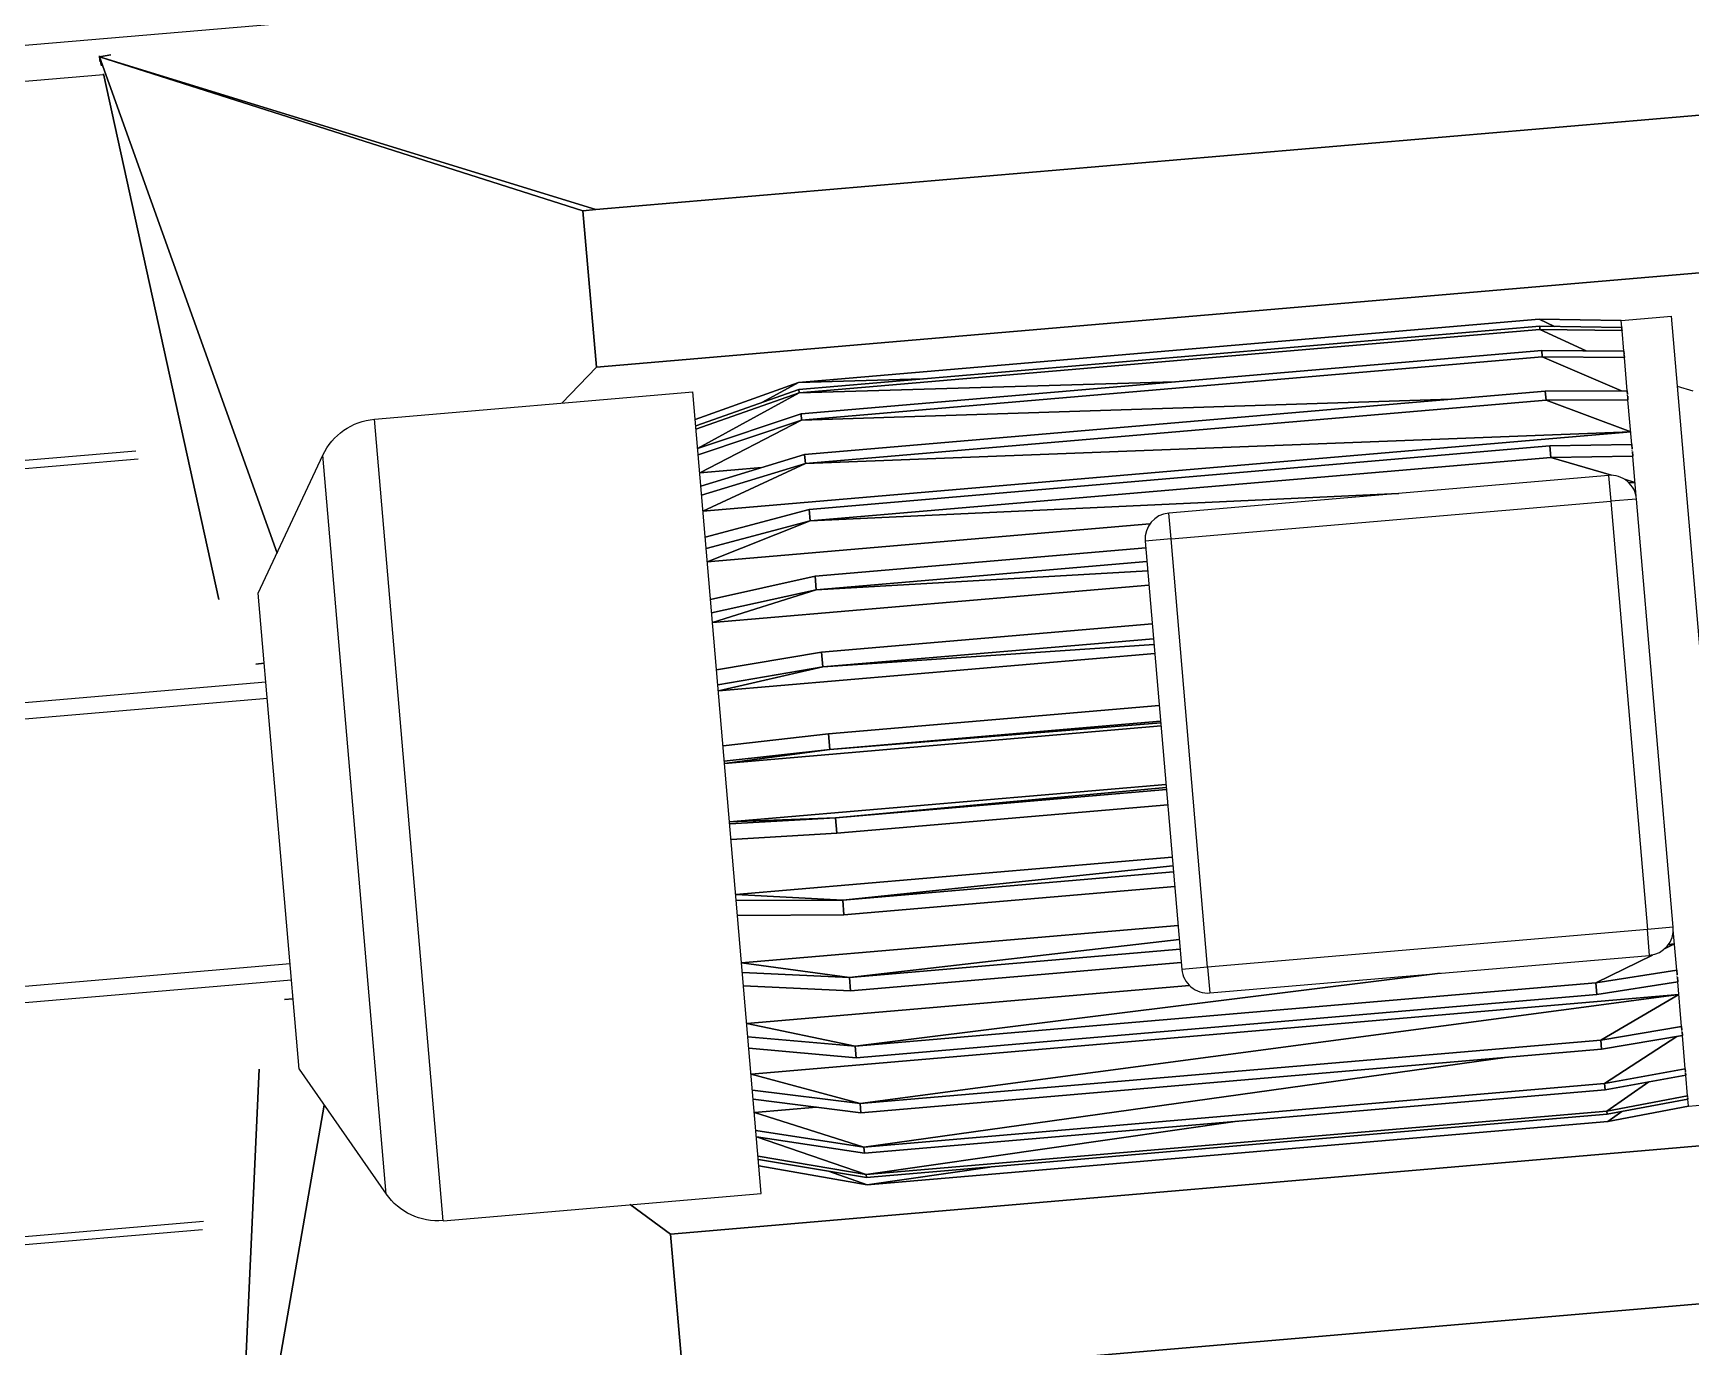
# Model space of a CAD drawing. Header units: millimetres. Extents: x 238021 to 250605, y -32596 to -9848.
# Drawn here: x 244117 to 245398, y -29375 to -28361 of the extents above; entities that cross this region are included whole.
import ezdxf

# ---------------------------------------------------------------- set-up
doc = ezdxf.new("R2010")
doc.units = ezdxf.units.MM
doc.header["$MEASUREMENT"] = 0
doc.layers.add('Plan-UCD756', color=7, linetype='Continuous', true_color=0xe7f0ff)

# ---------------------------------------------------------------- blocks, each defined once
blk = doc.blocks.new('*U563')
at = {"layer": 'Plan-UCD756', "color": 0, "linetype": 'ByBlock', "lineweight": -2}
for p, q in [((245242.4, -28273.2), (241263, -28613.9)), ((244168.7, -28378.9), (244177.4, -28377.3)), ((244177.4, -28377.3), (244168.7, -28378.9)), ((244168.7, -28378.9), (244168.7, -28378)), ((244168.7, -28378), (244168.7, -28378.9)), ((244169.1, -28382.8), (244168.7, -28378.9)), ((244168.7, -28378.9), (244552, -28496.9)), ((244168.7, -28378.9), (244170.3, -28385.9)), ((244305.8, -28762.1), (244168.7, -28378.9)), ((244168.7, -28378.9), (244169.1, -28382.8)), ((244170.3, -28385.9), (244168.7, -28378.9)), ((244542.1, -28497.7), (244168.7, -28378.9)), ((244168.7, -28378.9), (244305.8, -28762.1)), ((244552, -28496.9), (244168.7, -28378.9)), ((244168.7, -28378.9), (244542.1, -28497.7)), ((244171.7, -28392.8), (241265.3, -28641.6)), ((244171.6, -28392), (244260.8, -28798.1)), ((244260.8, -28798.1), (244171.6, -28392)), ((244552, -28496.9), (245467.8, -28418.4)), ((245467.8, -28418.4), (244552, -28496.9)), ((244552, -28496.9), (244542.1, -28497.7)), ((244542.1, -28497.7), (244552, -28496.9)), ((244552.5, -28618.6), (244542.1, -28497.7)), ((244542.1, -28497.7), (244552.5, -28618.6)), ((245478.2, -28539.3), (244552.5, -28618.6)), ((244552.5, -28618.6), (245478.2, -28539.3)), ((245280.7, -28581.4), (244708.5, -28630.3)), ((244708.5, -28630.3), (245280.7, -28581.4)), ((245292.7, -28587.1), (245280.7, -28581.4)), ((245280.7, -28581.4), (245292.7, -28587.1)), ((245344.2, -28582.4), (245280.7, -28581.4)), ((245280.7, -28581.4), (245344.2, -28582.4)), ((245344.1, -28582.4), (245383, -28579.1)), ((245344.1, -28582.4), (245344.1, -28582.4)), ((245344.6, -28587.8), (245344.1, -28582.5)), ((245344.2, -28582.5), (245344.2, -28582.4)), ((245344.2, -28582.4), (245344.2, -28582.5)), ((245434.9, -29185.9), (245383, -28579.1)), ((244709, -28635.9), (245281.2, -28586.9)), ((245281.2, -28586.9), (244709, -28635.9)), ((245281.4, -28589.4), (244709.2, -28638.4)), ((244709.2, -28638.4), (245281.4, -28589.4)), ((245281.2, -28586.9), (245344.6, -28587.8)), ((245281.4, -28589.4), (245281.2, -28586.9)), ((245344.6, -28587.8), (245281.2, -28586.9)), ((245281.2, -28586.9), (245281.4, -28589.4)), ((245317.2, -28606), (245281.4, -28589.4)), ((245281.4, -28589.4), (245317.2, -28606)), ((245344.8, -28590.3), (245281.4, -28589.4)), ((245281.4, -28589.4), (245344.8, -28590.3)), ((245344.7, -28588.8), (245344.6, -28587.8)), ((245344.6, -28587.8), (245344.7, -28588.8)), ((245344.7, -28589.1), (245344.7, -28589)), ((245344.8, -28590.3), (245344.7, -28589.3)), ((245344.7, -28589.3), (245344.8, -28590.3)), ((245344.8, -28590.3), (245344.8, -28590.3)), ((245344.8, -28590.3), (245344.8, -28590.3)), ((245346.2, -28606.2), (245344.8, -28590.3)), ((244710.6, -28654.7), (245282.8, -28605.7)), ((245282.8, -28605.7), (244710.6, -28654.7)), ((245282.8, -28605.7), (245346.2, -28606.2)), ((245283.2, -28610.6), (245282.8, -28605.7)), ((245346.2, -28606.2), (245282.8, -28605.7)), ((245282.8, -28605.7), (245283.2, -28610.6)), ((245346.4, -28608.2), (245346.2, -28606.2)), ((245346.2, -28606.2), (245346.4, -28608.2)), ((244525.7, -28646.3), (244552.5, -28618.6)), ((244552.5, -28618.6), (244525.7, -28646.3)), ((245283.2, -28610.6), (244711, -28659.6)), ((244711, -28659.6), (245283.2, -28610.6)), ((245344.4, -28636.9), (245283.2, -28610.6)), ((245283.2, -28610.6), (245344.4, -28636.9)), ((245346.6, -28611.1), (245283.2, -28610.6)), ((245283.2, -28610.6), (245346.6, -28611.1)), ((245346.4, -28608.8), (245346.4, -28608.5)), ((245346.6, -28611.1), (245346.4, -28609.1)), ((245346.4, -28609.1), (245346.6, -28611.1)), ((245346.6, -28611.1), (245346.6, -28611.1)), ((245346.6, -28611.1), (245346.6, -28611.1)), ((245348.8, -28636.9), (245346.6, -28611.1)), ((244708.5, -28630.3), (244628.7, -28658.9)), ((244628.7, -28658.9), (244708.5, -28630.3)), ((244708.5, -28630.3), (244680.9, -28645.7)), ((244680.9, -28645.7), (244708.5, -28630.3)), ((244804.4, -28627.7), (244708.5, -28630.3)), ((244708.5, -28630.3), (244804.4, -28627.7)), ((244998.9, -28630), (244709.2, -28638.4)), ((244709.2, -28638.4), (244998.9, -28630)), ((245399.8, -28637.2), (245387.6, -28633.4)), ((244381, -28658.7), (244626.9, -28637.7)), ((244679.9, -29256.7), (244626.9, -28637.7)), ((244629.2, -28663.9), (244709, -28635.9)), ((244709, -28635.9), (244629.2, -28663.9)), ((244709.2, -28638.4), (244629.4, -28666.4)), ((244629.4, -28666.4), (244709.2, -28638.4)), ((244709.2, -28638.4), (244630.6, -28681.4)), ((244630.6, -28681.4), (244709.2, -28638.4)), ((244709.2, -28638.4), (244709, -28635.9)), ((244709, -28635.9), (244709.2, -28638.4)), ((245212.8, -28643.2), (244711, -28659.6)), ((244711, -28659.6), (245212.8, -28643.2)), ((244713.3, -28686), (245285.5, -28637)), ((245285.5, -28637), (244713.3, -28686)), ((245286.1, -28644), (244713.9, -28693)), ((244713.9, -28693), (245286.1, -28644)), ((245285.5, -28637), (245348.8, -28636.9)), ((245348.8, -28636.9), (245285.5, -28637)), ((245286.1, -28644), (245285.5, -28637)), ((245285.5, -28637), (245286.1, -28644)), ((245349.4, -28643.9), (245286.1, -28644)), ((245286.1, -28644), (245349.4, -28643.9)), ((245351.5, -28668.4), (245286.1, -28644)), ((245286.1, -28644), (245351.5, -28668.4)), ((245349.1, -28639.7), (245348.8, -28636.9)), ((245348.8, -28636.9), (245349.1, -28639.7)), ((245349.1, -28640.6), (245349.1, -28640.2)), ((245349.4, -28643.9), (245349.2, -28641)), ((245349.2, -28641), (245349.4, -28643.9)), ((245349.4, -28643.9), (245349.4, -28643.9)), ((245349.4, -28643.9), (245349.4, -28643.9)), ((245352.3, -28678.4), (245349.4, -28643.9)), ((244434, -29277.8), (244381, -28658.7)), ((244630.6, -28681.4), (244710.6, -28654.7)), ((244710.6, -28654.7), (244630.6, -28681.4)), ((244711, -28659.6), (244710.6, -28654.7)), ((244710.6, -28654.7), (244711, -28659.6)), ((244711, -28659.6), (244631.1, -28686.2)), ((244631.1, -28686.2), (244711, -28659.6)), ((244711, -28659.6), (244632.3, -28700.2)), ((244632.3, -28700.2), (244711, -28659.6)), ((244634.8, -28729.8), (245351.5, -28668.4)), ((245351.5, -28668.4), (244634.8, -28729.8)), ((245351.5, -28668.4), (244713.9, -28693)), ((244713.9, -28693), (245351.5, -28668.4)), ((244196.6, -28683.4), (241290.2, -28932.2)), ((244630.6, -28681.4), (244630.8, -28681.3)), ((244630.8, -28681.3), (244630.6, -28681.4)), ((244716.9, -28728.4), (245289.1, -28679.4)), ((245289.1, -28679.4), (244716.9, -28728.4)), ((245289.1, -28679.4), (245352.4, -28678.4)), ((245352.4, -28678.4), (245289.1, -28679.4)), ((245289.9, -28688.3), (245289.1, -28679.4)), ((245289.1, -28679.4), (245289.9, -28688.3)), ((245352.7, -28682), (245352.4, -28678.4)), ((245352.4, -28678.4), (245352.7, -28682)), ((245352.7, -28683), (245352.7, -28682.6)), ((245353.1, -28687.3), (245352.8, -28683.7)), ((245352.8, -28683.7), (245353.1, -28687.3)), ((244198.5, -28689.6), (241290.8, -28938.5)), ((244291.3, -28793), (244341.2, -28686.5)), ((244390, -29257.2), (244341.2, -28686.5)), ((244632.3, -28700.2), (244680.3, -28696.1)), ((244680.3, -28696.1), (244632.3, -28700.2)), ((244633.1, -28710.4), (244713.3, -28686)), ((244713.3, -28686), (244633.1, -28710.4)), ((244713.9, -28693), (244633.7, -28717.5)), ((244633.7, -28717.5), (244713.9, -28693)), ((244713.9, -28693), (244634.8, -28729.8)), ((244634.8, -28729.8), (244713.9, -28693)), ((244713.9, -28693), (244713.3, -28686)), ((244713.3, -28686), (244713.9, -28693)), ((245289.9, -28688.3), (244717.7, -28737.3)), ((244717.7, -28737.3), (245289.9, -28688.3)), ((245353.1, -28687.3), (245289.9, -28688.3)), ((245289.9, -28688.3), (245353.1, -28687.3)), ((245336.6, -28702.1), (245289.9, -28688.3)), ((245289.9, -28688.3), (245336.6, -28702.1)), ((245353.1, -28687.3), (245353.1, -28687.3)), ((245353.1, -28687.3), (245353.1, -28687.3)), ((245355.8, -28718.5), (245353.1, -28687.3)), ((245334.4, -28702.2), (244994.7, -28731.3)), ((245334.4, -28702.2), (245336.1, -28722.1)), ((245354.8, -28707.6), (245346.6, -28705.1)), ((245346.6, -28705.1), (245354.8, -28707.6)), ((245354.8, -28707.6), (245350.1, -28707.8)), ((245350.1, -28707.8), (245354.8, -28707.6)), ((245350.2, -28708), (245354.8, -28707.6)), ((245354.8, -28707.6), (245350.2, -28708)), ((245172.4, -28716.1), (244717.7, -28737.3)), ((244717.7, -28737.3), (245172.4, -28716.1)), ((244996.4, -28751.2), (245336.1, -28722.1)), ((245356, -28720.4), (245336.1, -28722.1)), ((245336.1, -28722.1), (245364.4, -29052.9)), ((245384.4, -29051.2), (245356, -28720.4)), ((244636.5, -28749.8), (244716.9, -28728.4)), ((244716.9, -28728.4), (244636.5, -28749.8)), ((244717.7, -28737.3), (244716.9, -28728.4)), ((244716.9, -28728.4), (244717.7, -28737.3)), ((244996.4, -28751.2), (244994.7, -28731.3)), ((244717.7, -28737.3), (244637.3, -28758.7)), ((244637.3, -28758.7), (244717.7, -28737.3)), ((244717.7, -28737.3), (244638.1, -28768.9)), ((244638.1, -28768.9), (244717.7, -28737.3)), ((244638.1, -28768.9), (244980.1, -28739.7)), ((244980.1, -28739.7), (244638.1, -28768.9)), ((244721.4, -28780.1), (244976.9, -28758.2)), ((244976.9, -28758.2), (244721.4, -28780.1)), ((244996.4, -28751.2), (244976.4, -28752.9)), ((244976.4, -28752.9), (245004.8, -29083.7)), ((245024.7, -29082), (244996.4, -28751.2)), ((244977.8, -28768.6), (244722.2, -28790.5)), ((244722.2, -28790.5), (244977.8, -28768.6)), ((244640.6, -28797.9), (244721.4, -28780.1)), ((244721.4, -28780.1), (244640.6, -28797.9)), ((244642.2, -28815.8), (244979.3, -28787)), ((244979.3, -28787), (244642.2, -28815.8)), ((244722.2, -28790.5), (244721.4, -28780.1)), ((244721.4, -28780.1), (244722.2, -28790.5)), ((244978.4, -28776), (244722.2, -28790.5)), ((244722.2, -28790.5), (244978.4, -28776)), ((244322.8, -29160.7), (244291.3, -28793)), ((244722.2, -28790.5), (244641.5, -28808.2)), ((244641.5, -28808.2), (244722.2, -28790.5)), ((244722.2, -28790.5), (244642.2, -28815.8)), ((244642.2, -28815.8), (244722.2, -28790.5)), ((244726.4, -28838.8), (244981.9, -28816.9)), ((244981.9, -28816.9), (244726.4, -28838.8)), ((244645.3, -28852.4), (244726.4, -28838.8)), ((244726.4, -28838.8), (244645.3, -28852.4)), ((244727.3, -28850.1), (244726.4, -28838.8)), ((244726.4, -28838.8), (244727.3, -28850.1)), ((244982.9, -28828.3), (244727.3, -28850.1)), ((244727.3, -28850.1), (244982.9, -28828.3)), ((244983.3, -28832.8), (244727.3, -28850.1)), ((244727.3, -28850.1), (244983.3, -28832.8)), ((244289.4, -28847.9), (244295.9, -28847.3)), ((244295.9, -28847.3), (244289.4, -28847.9)), ((244727.3, -28850.1), (244646.3, -28863.8)), ((244646.3, -28863.8), (244727.3, -28850.1)), ((244646.7, -28868.5), (244983.9, -28839.6)), ((244983.9, -28839.6), (244646.7, -28868.5)), ((244727.3, -28850.1), (244646.7, -28868.5)), ((244646.7, -28868.5), (244727.3, -28850.1)), ((244297.2, -28861.8), (241306.1, -29117.9)), ((244298.3, -28874.4), (241307.2, -29130.5)), ((244731.8, -28901.9), (244987.3, -28880)), ((244987.3, -28880), (244731.8, -28901.9)), ((244650.3, -28911.1), (244731.8, -28901.9)), ((244731.8, -28901.9), (244650.3, -28911.1)), ((244651.5, -28924.6), (244988.7, -28895.7)), ((244988.7, -28895.7), (244651.5, -28924.6)), ((244732.8, -28913.8), (244731.8, -28901.9)), ((244731.8, -28901.9), (244732.8, -28913.8)), ((244988.3, -28891.9), (244732.8, -28913.8)), ((244732.8, -28913.8), (244988.3, -28891.9)), ((244988.5, -28893.4), (244732.8, -28913.8)), ((244732.8, -28913.8), (244988.5, -28893.4)), ((244732.8, -28913.8), (244651.3, -28923)), ((244651.3, -28923), (244732.8, -28913.8)), ((244732.8, -28913.8), (244651.5, -28924.6)), ((244651.5, -28924.6), (244732.8, -28913.8)), ((244992.5, -28940.9), (244655.3, -28969.8)), ((244655.3, -28969.8), (244992.5, -28940.9)), ((244737.3, -28966.7), (244992.7, -28943.2)), ((244992.7, -28943.2), (244737.3, -28966.7)), ((244737.3, -28966.7), (244992.9, -28944.8)), ((244992.9, -28944.8), (244737.3, -28966.7)), ((244655.3, -28969.8), (244737.3, -28966.7)), ((244737.3, -28966.7), (244655.3, -28969.8)), ((244655.5, -28971.4), (244737.3, -28966.7)), ((244737.3, -28966.7), (244655.5, -28971.4)), ((244738.3, -28978.5), (244737.3, -28966.7)), ((244737.3, -28966.7), (244738.3, -28978.5)), ((244993.9, -28956.7), (244738.3, -28978.5)), ((244738.3, -28978.5), (244993.9, -28956.7)), ((244738.3, -28978.5), (244656.5, -28983.3)), ((244656.5, -28983.3), (244738.3, -28978.5)), ((244997.3, -28997), (244660.1, -29025.9)), ((244660.1, -29025.9), (244997.3, -28997)), ((244742.8, -29030.3), (244997.9, -29003.8)), ((244997.9, -29003.8), (244742.8, -29030.3)), ((244742.8, -29030.3), (244998.3, -29008.4)), ((244998.3, -29008.4), (244742.8, -29030.3)), ((244660.1, -29025.9), (244742.8, -29030.3)), ((244742.8, -29030.3), (244660.1, -29025.9)), ((244660.5, -29030.6), (244742.8, -29030.3)), ((244742.8, -29030.3), (244660.5, -29030.6)), ((244743.7, -29041.7), (244742.8, -29030.3)), ((244742.8, -29030.3), (244743.7, -29041.7)), ((244999.3, -29019.8), (244743.7, -29041.7)), ((244743.7, -29041.7), (244999.3, -29019.8)), ((244743.7, -29041.7), (244661.5, -29042)), ((244661.5, -29042), (244743.7, -29041.7)), ((245001.8, -29049.7), (244664.6, -29078.6)), ((244664.6, -29078.6), (245001.8, -29049.7)), ((245364.4, -29052.9), (245024.7, -29082)), ((245384.4, -29051.2), (245364.4, -29052.9)), ((245366.1, -29072.9), (245364.4, -29052.9)), ((245387.1, -29084.4), (245384.4, -29053.2)), ((244747.9, -29090), (245002.8, -29060.7)), ((245002.8, -29060.7), (244747.9, -29090)), ((244747.9, -29090), (245003.4, -29068.1)), ((245003.4, -29068.1), (244747.9, -29090)), ((245377.7, -29067.9), (245385.4, -29064.1)), ((245385.4, -29064.1), (245377.7, -29067.9)), ((245380.6, -29064.7), (245385.4, -29064.1)), ((245385.4, -29064.1), (245380.6, -29064.7)), ((245385.4, -29064.1), (245380.8, -29064.5)), ((245380.8, -29064.5), (245385.4, -29064.1)), ((244315.8, -29079.3), (241324.7, -29335.4)), ((244664.6, -29078.6), (244747.9, -29090)), ((244747.9, -29090), (244664.6, -29078.6)), ((245004.3, -29078.4), (244748.8, -29100.3)), ((244748.8, -29100.3), (245004.3, -29078.4)), ((245024.7, -29082), (245004.8, -29083.7)), ((245024.7, -29082), (245026.4, -29101.9)), ((245026.4, -29101.9), (245366.1, -29072.9)), ((245324.6, -29094.1), (245368.3, -29072.6)), ((245368.3, -29072.6), (245324.6, -29094.1)), ((244316.9, -29092), (241325.8, -29348.1)), ((244665.3, -29086.2), (244747.9, -29090)), ((244747.9, -29090), (244665.3, -29086.2)), ((244748.8, -29100.3), (244747.9, -29090)), ((244747.9, -29090), (244748.8, -29100.3)), ((244752.4, -29143.1), (245204.2, -29086.7)), ((245204.2, -29086.7), (244752.4, -29143.1)), ((244752.4, -29143.1), (245324.6, -29094.1)), ((245324.6, -29094.1), (244752.4, -29143.1)), ((245324.6, -29094.1), (245387.1, -29084.4)), ((245387.1, -29084.4), (245324.6, -29094.1)), ((245325.4, -29103), (245324.6, -29094.1)), ((245324.6, -29094.1), (245325.4, -29103)), ((245387.9, -29093.3), (245325.4, -29103)), ((245325.4, -29103), (245387.9, -29093.3)), ((245387.1, -29084.4), (245387.1, -29084.4)), ((245387.4, -29088), (245387.1, -29084.4)), ((245387.1, -29084.4), (245387.1, -29084.4)), ((245387.1, -29084.4), (245387.4, -29088)), ((245387.5, -29089.1), (245387.5, -29088.6)), ((245387.9, -29093.3), (245387.6, -29089.7)), ((245387.6, -29089.7), (245387.9, -29093.3)), ((245390.8, -29127.8), (245387.9, -29093.3)), ((244311.6, -29107), (244318.1, -29106.4)), ((244318.1, -29106.4), (244311.6, -29107)), ((244748.8, -29100.3), (244666.2, -29096.5)), ((244666.2, -29096.5), (244748.8, -29100.3)), ((245010.6, -29096.2), (244668.7, -29125.5)), ((244668.7, -29125.5), (245010.6, -29096.2)), ((245388.7, -29103.2), (244672, -29164.6)), ((244672, -29164.6), (245388.7, -29103.2)), ((245325.4, -29103), (244753.2, -29152)), ((244753.2, -29152), (245325.4, -29103)), ((244756.2, -29187.4), (245388.7, -29103.2)), ((245388.7, -29103.2), (244756.2, -29187.4)), ((245328.4, -29138.4), (245388.7, -29103.2)), ((245388.7, -29103.2), (245328.4, -29138.4)), ((244668.7, -29125.5), (244752.4, -29143.1)), ((244752.4, -29143.1), (244668.7, -29125.5)), ((245328.4, -29138.4), (245390.8, -29127.8)), ((245390.8, -29127.8), (245328.4, -29138.4)), ((245390.8, -29127.8), (245390.8, -29127.7)), ((245390.8, -29127.7), (245390.8, -29127.8)), ((245391.1, -29130.6), (245390.8, -29127.8)), ((245390.8, -29127.8), (245391.1, -29130.6)), ((245391.1, -29131.5), (245391.1, -29131.1)), ((245391.4, -29134.8), (245391.2, -29132)), ((245391.2, -29132), (245391.4, -29134.8)), ((244669.5, -29135.7), (244752.4, -29143.1)), ((244752.4, -29143.1), (244669.5, -29135.7)), ((244753.2, -29152), (244670.3, -29144.6)), ((244670.3, -29144.6), (244753.2, -29152)), ((244753.2, -29152), (244752.4, -29143.1)), ((244752.4, -29143.1), (244753.2, -29152)), ((244756.2, -29187.4), (245328.4, -29138.4)), ((245328.4, -29138.4), (244756.2, -29187.4)), ((245329, -29145.4), (244756.8, -29194.4)), ((244756.8, -29194.4), (245329, -29145.4)), ((245329, -29145.4), (245328.4, -29138.4)), ((245328.4, -29138.4), (245329, -29145.4)), ((245391.4, -29134.8), (245329, -29145.4)), ((245329, -29145.4), (245391.4, -29134.8)), ((245331.3, -29171.9), (245387.1, -29135.6)), ((245387.1, -29135.6), (245331.3, -29171.9)), ((245393.6, -29160.5), (245391.4, -29134.8)), ((244759.1, -29220.9), (245256.3, -29151.6)), ((245256.3, -29151.6), (244759.1, -29220.9)), ((244273, -29576.2), (244291.9, -29160.9)), ((244291.9, -29160.9), (244273, -29576.2)), ((244322.8, -29160.7), (244390, -29257.2)), ((244672, -29164.6), (244756.2, -29187.4)), ((244756.2, -29187.4), (244672, -29164.6)), ((245331.3, -29171.9), (245393.7, -29160.6)), ((245393.7, -29160.6), (245331.3, -29171.9)), ((245394.1, -29165.5), (245331.7, -29176.7)), ((245331.7, -29176.7), (245394.1, -29165.5)), ((245333.1, -29193.1), (245365.5, -29170.6)), ((245365.5, -29170.6), (245333.1, -29193.1)), ((245393.7, -29160.6), (245393.6, -29160.5)), ((245393.6, -29160.5), (245393.7, -29160.6)), ((245393.8, -29162.6), (245393.7, -29160.6)), ((245393.7, -29160.6), (245393.8, -29162.6)), ((245393.9, -29163.2), (245393.8, -29162.9)), ((245394.1, -29165.5), (245393.9, -29163.5)), ((245393.9, -29163.5), (245394.1, -29165.5)), ((245395.4, -29181.3), (245394.1, -29165.5)), ((244673.1, -29176.9), (244756.2, -29187.4)), ((244756.2, -29187.4), (244673.1, -29176.9)), ((244756.8, -29194.4), (244673.7, -29184)), ((244673.7, -29184), (244756.8, -29194.4)), ((244759.1, -29220.9), (245331.3, -29171.9)), ((245331.3, -29171.9), (244759.1, -29220.9)), ((245331.7, -29176.7), (244759.5, -29225.7)), ((244759.5, -29225.7), (245331.7, -29176.7)), ((245331.7, -29176.7), (245331.3, -29171.9)), ((245331.3, -29171.9), (245331.7, -29176.7)), ((245333.1, -29193.1), (245395.4, -29181.4)), ((245395.4, -29181.4), (245333.1, -29193.1)), ((245395.6, -29183.9), (245333.3, -29195.6)), ((245333.3, -29195.6), (245395.6, -29183.9)), ((245395.4, -29181.4), (245395.4, -29181.3)), ((245395.4, -29181.3), (245395.4, -29181.4)), ((245395.5, -29182.4), (245395.4, -29181.4)), ((245395.4, -29181.4), (245395.5, -29182.4)), ((245395.5, -29182.7), (245395.5, -29182.6)), ((245395.6, -29183.9), (245395.6, -29182.9)), ((245395.6, -29182.9), (245395.6, -29183.9)), ((245396.1, -29189.2), (245395.6, -29183.9)), ((244342.3, -29188.7), (244272.4, -29589.6)), ((244272.4, -29589.6), (244342.3, -29188.7)), ((244722.6, -29190.1), (244674.6, -29194.2)), ((244674.6, -29194.2), (244722.6, -29190.1)), ((244674.6, -29194.2), (244759.1, -29220.9)), ((244759.1, -29220.9), (244674.6, -29194.2)), ((244756.8, -29194.4), (244756.2, -29187.4)), ((244756.2, -29187.4), (244756.8, -29194.4)), ((244760.9, -29242.1), (245333.1, -29193.1)), ((245333.1, -29193.1), (244760.9, -29242.1)), ((245333.3, -29195.6), (244761.1, -29244.5)), ((244761.1, -29244.5), (245333.3, -29195.6)), ((245333.3, -29195.6), (245333.1, -29193.1)), ((245333.1, -29193.1), (245333.3, -29195.6)), ((245333.8, -29201.1), (245396.1, -29189.3)), ((245396.1, -29189.3), (245333.8, -29201.1)), ((245333.8, -29201.1), (245344.6, -29193.4)), ((245344.6, -29193.4), (245333.8, -29201.1)), ((245396.1, -29189.3), (245434.9, -29185.9)), ((245396.1, -29189.3), (245396.1, -29189.2)), ((245396.1, -29189.2), (245396.1, -29189.3)), ((245396.1, -29189.3), (245396.1, -29189.3)), ((245535.5, -29208.9), (244609.8, -29288.2)), ((244609.8, -29288.2), (245535.5, -29208.9)), ((244675.7, -29208.2), (244759.1, -29220.9)), ((244759.1, -29220.9), (244675.7, -29208.2)), ((244760.9, -29242.1), (245047.8, -29201)), ((245047.8, -29201), (244760.9, -29242.1)), ((244761.6, -29250.1), (245333.8, -29201.1)), ((245333.8, -29201.1), (244761.6, -29250.1)), ((244759.5, -29225.7), (244676.2, -29213)), ((244676.2, -29213), (244759.5, -29225.7)), ((244676.3, -29213), (244676.2, -29213.1)), ((244676.2, -29213.1), (244676.3, -29213)), ((244676.2, -29213.1), (244760.9, -29242.1)), ((244760.9, -29242.1), (244676.2, -29213.1)), ((244759.5, -29225.7), (244759.1, -29220.9)), ((244759.1, -29220.9), (244759.5, -29225.7)), ((244677.4, -29228), (244760.9, -29242.1)), ((244760.9, -29242.1), (244677.4, -29228)), ((244761.1, -29244.5), (244677.7, -29230.5)), ((244677.7, -29230.5), (244761.1, -29244.5)), ((244678.1, -29235.5), (244761.6, -29250.1)), ((244761.6, -29250.1), (244678.1, -29235.5)), ((244731.8, -29239.6), (244761.6, -29250.1)), ((244761.6, -29250.1), (244731.8, -29239.6)), ((244761.1, -29244.5), (244760.9, -29242.1)), ((244760.9, -29242.1), (244761.1, -29244.5)), ((244761.6, -29250.1), (244856.5, -29236.4)), ((244856.5, -29236.4), (244761.6, -29250.1)), ((244434, -29277.8), (244679.9, -29256.7)), ((244578.7, -29265.4), (244609.8, -29288.2)), ((244609.8, -29288.2), (244578.7, -29265.4)), ((244248.9, -29278.4), (241341.2, -29527.4)), ((244248.1, -29284.8), (241341.7, -29533.7)), ((244609.8, -29288.2), (244620.2, -29409.1)), ((244620.2, -29409.1), (244609.8, -29288.2)), ((245545.9, -29329.8), (244630, -29408.3)), ((244630, -29408.3), (245545.9, -29329.8))]:
    blk.add_line(p, q, dxfattribs=at)
at = {"layer": 'Plan-UCD756', "color": 0, "linetype": 'ByBlock', "lineweight": -2, "extrusion": (0, 0, -1)}
for centre, start, end in [((-244385.1, -28707.1), 25.1064, 85.1064), ((-244429.9, -29229.4), 265.1064, 325.1063)]:
    blk.add_arc(centre, 48.5, start, end, dxfattribs=at)
at = {"layer": 'Plan-UCD756', "color": 0, "linetype": 'ByBlock', "lineweight": -2}
for centre, start, end in [((245336.1, -28722.1), 4.8936, 94.8936), ((244996.4, -28751.2), 94.8936, 184.8936), ((245364.4, -29052.9), 274.8936, 4.8936), ((245024.7, -29082), 184.8936, 274.8936)]:
    blk.add_arc(centre, 20, start, end, dxfattribs=at)

msp = doc.modelspace()

# ---------------------------------------------------------------- block references
at = {"layer": 'Plan-UCD756'}
msp.add_blockref('*U563', (0, 0), dxfattribs=at)

doc.saveas('drawing.dxf')
